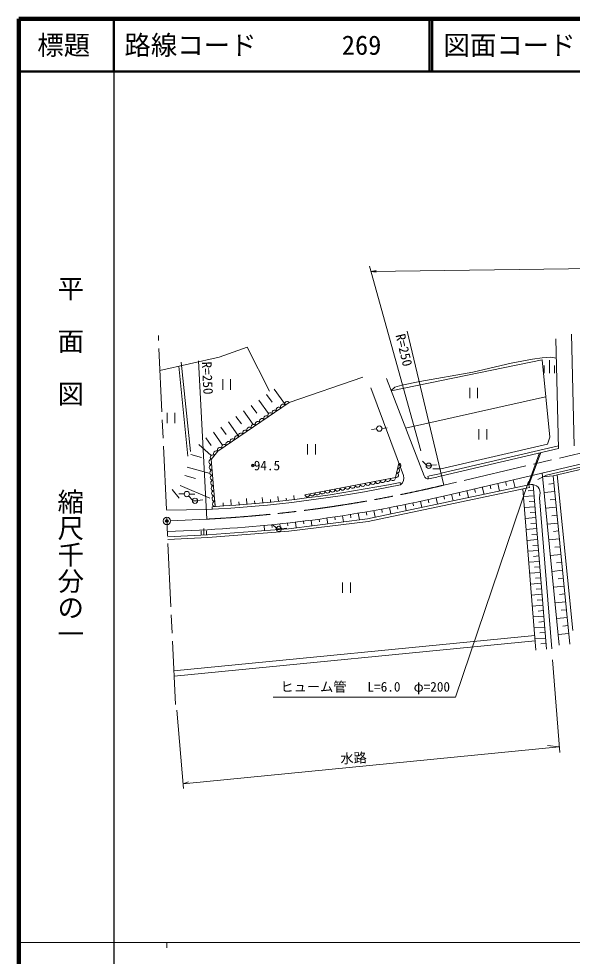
# Model space of a CAD drawing. Units: millimetres, scale not verified. Extents: x 40000 to 680000, y 20000 to 380000.
# Drawn here: x 40000 to 144751, y 202409 to 380000 of the extents above; entities that cross this region are included whole.
import ezdxf
from ezdxf.enums import TextEntityAlignment as Align

# ---------------------------------------------------------------- set-up
doc = ezdxf.new("R2010")
doc.units = ezdxf.units.MM
doc.header["$LTSCALE"] = 1000
doc.header["$PDMODE"] = 32
doc.header["$PDSIZE"] = 500
doc.linetypes.add('CHAIN', pattern=[18.5, 12, -1.5, 3.5, -1.5])
for name, color, linetype, lineweight in [('M-BGD', 7, 'Continuous', 13), ('M-BMK', 2, 'CHAIN', 13), ('M-BMK-SRVR', 3, 'Continuous', 13), ('M-STR-HTXT', 7, 'Continuous', 13), ('M-TTL', 2, 'Continuous', 140), ('M-TTL-BAND', 7, 'Continuous', 13), ('M-TTL-LINE', 7, 'Continuous', 50), ('M-TTL-TXT', 7, 'Continuous', 13)]:
    doc.layers.add(name, color=color, linetype=linetype, lineweight=lineweight)
doc.layers.add('M-OTRS', color=6, linetype='Continuous')
doc.styles.add('@ＭＳ ゴシック', font='')
doc.styles.add('ＭＳ ゴシック', font='')
doc.styles.get('@ＭＳ ゴシック').set_extended_font_data('@MS Gothic')
doc.styles.get('ＭＳ ゴシック').set_extended_font_data('MS Gothic')

# ---------------------------------------------------------------- blocks, each defined once
blk = doc.blocks.new('open_arrow')
at = {"color": 0, "linetype": 'Continuous', "lineweight": -2}
blk.add_lwpolyline([(7.5, 1.25), (0, 0), (7.5, -1.25)], dxfattribs=at)

msp = doc.modelspace()

# ---------------------------------------------------------------- linework, layer by layer
at = {"layer": 'M-BGD'}
for p, q in [((145128, 299072), (144605, 320219)), ((142139, 298591), (141626, 319341)), ((77913, 315896), (83244, 317819)), ((83244, 317819), (87450, 309446)), ((66728, 313341), (77913, 315896)), ((70709, 314950), (72498, 297999)), ((110483, 309531), (139046, 315414)), ((140521, 300715), (139046, 315414)), ((139420, 314338), (139420, 312838)), ((140420, 312838), (140420, 315338)), ((141420, 314338), (141420, 312838)), ((71987, 297147), (70320, 314162)), ((78598, 311730), (78598, 309730)), ((80098, 309730), (80098, 311730)), ((105098, 312124), (91201, 307311)), ((116725, 293399), (109590, 311840)), ((115893, 311291), (112506, 310614)), ((88357, 309844), (90465, 306881)), ((112801, 293501), (106648, 310066)), ((110897, 309937), (110450, 309617)), ((125347, 310109), (125347, 308109)), ((126847, 308109), (126847, 310109)), ((91201, 307311), (77699, 298057)), ((85444, 307773), (87279, 305194)), ((86901, 308809), (87946, 307340)), ((113222, 302453), (139716, 308398)), ((82532, 305702), (84344, 303153)), ((83988, 306737), (85033, 305268)), ((68059, 305380), (68059, 303380)), ((69559, 303380), (69559, 305380)), ((81100, 304683), (82127, 303239)), ((78261, 302665), (79270, 301245)), ((79668, 303665), (81596, 300955)), ((107739, 302310), (106744, 302215)), ((108734, 302408), (109729, 302508)), ((127104, 302272), (127104, 300272)), ((128604, 300272), (128604, 302272)), ((75376, 300613), (76402, 299171)), ((76853, 301664), (78577, 299239)), ((140095, 299437), (140521, 300715)), ((74080, 299358), (76407, 297264)), ((94676, 299435), (94676, 297435)), ((96176, 297435), (96176, 299435)), ((119864, 294752), (140095, 299437)), ((142127, 299101), (119936, 293896)), ((142139, 298591), (120051, 293409)), ((72541, 297434), (74616, 296856)), ((77699, 298057), (76433, 296516)), ((154449, 297576), (120924, 289711)), ((138563, 297752), (136325, 291646)), ((138794, 297806), (136554, 291694)), ((139909, 293514), (155930, 297383)), ((154678, 296602), (141144, 293427)), ((71872, 295032), (76198, 293826)), ((76433, 296516), (77201, 287607)), ((111283, 293076), (111942, 295813)), ((116407, 296180), (117114, 295473)), ((117095, 295334), (118095, 295334)), ((119085, 295496), (118089, 295410)), ((71400, 293466), (73475, 292888)), ((94129, 289823), (111283, 293076)), ((117445, 293317), (117556, 292829)), ((118374, 294752), (119864, 294752)), ((138266, 292693), (139909, 293514)), ((139081, 293970), (142309, 261338)), ((141144, 293427), (139154, 293230)), ((141144, 293427), (144299, 261535)), ((141930, 293611), (144847, 264118)), ((70565, 291571), (76137, 289212)), ((136554, 291694), (106026, 285268)), ((112170, 292180), (112270, 291690)), ((127733, 291308), (128062, 289907)), ((129194, 291651), (129362, 290933)), ((130654, 291993), (130998, 290525)), ((132114, 292336), (132290, 291585)), ((133575, 292678), (133935, 291143)), ((136657, 291205), (136554, 291694)), ((137332, 291753), (139873, 260579)), ((141292, 291934), (140297, 291836)), ((69061, 290824), (70374, 289212)), ((71315, 289975), (70315, 290001)), ((72165, 289534), (72873, 288827)), ((72315, 289950), (73315, 289928)), ((89159, 288602), (89062, 289504)), ((92140, 288941), (92049, 289692)), ((136657, 291205), (106108, 284775)), ((120432, 289594), (120577, 288977)), ((121892, 289938), (122189, 288670)), ((123352, 290280), (123505, 289630)), ((124812, 290623), (125126, 289288)), ((126273, 290965), (126433, 290281)), ((135392, 290938), (137879, 260417)), ((137504, 289640), (135511, 289478)), ((137420, 290677), (136423, 290595)), ((138690, 290209), (138540, 289238)), ((141440, 290442), (139449, 290245)), ((72853, 288688), (73853, 288688)), ((74843, 288850), (73847, 288764)), ((77201, 287607), (77134, 288752)), ((78698, 287699), (78661, 288270)), ((80195, 287801), (80114, 288940)), ((81691, 287912), (81648, 288471)), ((83186, 288032), (83095, 289128)), ((84681, 288161), (84633, 288689)), ((86174, 288299), (86077, 289316)), ((87667, 288446), (87618, 288925)), ((90650, 288767), (90603, 289180)), ((113107, 287983), (113347, 286809)), ((114576, 288288), (114699, 287701)), ((116043, 288601), (116297, 287430)), ((117508, 288924), (117640, 288330)), ((118971, 289254), (119247, 288051)), ((137589, 288604), (136592, 288522)), ((138540, 289238), (140869, 260661)), ((141587, 288949), (140592, 288850)), ((67945, 286924), (75503, 287012)), ((76582, 287571), (76610, 287072)), ((102779, 286095), (102877, 285490)), ((104259, 286339), (104471, 285075)), ((105738, 286591), (105848, 285954)), ((107215, 286852), (107446, 285567)), ((108690, 287121), (108806, 286497)), ((110164, 287400), (110397, 286188)), ((111636, 287687), (111755, 287091)), ((137673, 287567), (135680, 287405)), ((137758, 286531), (136761, 286449)), ((141735, 287456), (139745, 287259)), ((141883, 285963), (140888, 285865)), ((87908, 284148), (87958, 283656)), ((88041, 284214), (88749, 283506)), ((89400, 284303), (89509, 283285)), ((90891, 284467), (90949, 283949)), ((106026, 285268), (91053, 283405)), ((106108, 284775), (91103, 282907)), ((92381, 284639), (92506, 283586)), ((93870, 284821), (93936, 284294)), ((95358, 285011), (95496, 283958)), ((96845, 285210), (96918, 284675)), ((98330, 285418), (98486, 284330)), ((99814, 285635), (99898, 285073)), ((101297, 285861), (101477, 284702)), ((137842, 285494), (135849, 285332)), ((137927, 284458), (136930, 284377)), ((142030, 284471), (140040, 284274)), ((68132, 282868), (75689, 283216)), ((74532, 282968), (74532, 282218)), ((75032, 282218), (75032, 283468)), ((75532, 282968), (75532, 282218)), ((75738, 282218), (91053, 283405)), ((75769, 281718), (91103, 282907)), ((86415, 284002), (86505, 283052)), ((88729, 283368), (89729, 283368)), ((90719, 283530), (89723, 283444)), ((138011, 283421), (136018, 283259)), ((138096, 282385), (137099, 282304)), ((142178, 282978), (141183, 282880)), ((68178, 281869), (75738, 282218)), ((68201, 281370), (75769, 281718)), ((138180, 281348), (136187, 281186)), ((142326, 281485), (140335, 281288)), ((138349, 279275), (136356, 279113)), ((138265, 280312), (137268, 280231)), ((142473, 279993), (141478, 279894)), ((138518, 277203), (136525, 277040)), ((138433, 278239), (137437, 278158)), ((142621, 278500), (140631, 278303)), ((138602, 276166), (137606, 276085)), ((142916, 275514), (140926, 275318)), ((142769, 277007), (141773, 276909)), ((138687, 275130), (136693, 274967)), ((138771, 274093), (137775, 274012)), ((143064, 274022), (142069, 273923)), ((101297, 273223), (101297, 271223)), ((102797, 271223), (102797, 273223)), ((138856, 273057), (136862, 272894)), ((138940, 272020), (137944, 271939)), ((143211, 272529), (141221, 272332)), ((139025, 270984), (137031, 270821)), ((139109, 269947), (138112, 269866)), ((143359, 271036), (142364, 270938)), ((139194, 268911), (137200, 268748)), ((143507, 269544), (141516, 269347)), ((139363, 266838), (137369, 266676)), ((139278, 267874), (138281, 267793)), ((143802, 266558), (141812, 266361)), ((143654, 268051), (142659, 267952)), ((139532, 264765), (137538, 264603)), ((139447, 265802), (138450, 265720)), ((143950, 265065), (142955, 264967)), ((69349, 256457), (137656, 263157)), ((139616, 263729), (138619, 263647)), ((144097, 263573), (142107, 263376)), ((69395, 255457), (137754, 262162)), ((139700, 262692), (137707, 262530)), ((139785, 261656), (138788, 261574))]:
    msp.add_line(p, q, dxfattribs=at)
for points in [[(141716, 315707), (140700, 315863), (139091, 315779), (137229, 315525), (133165, 314763), (125968, 313069), (115893, 311291)], [(112506, 310614), (111151, 310191), (110897, 309937)]]:
    msp.add_lwpolyline(points, dxfattribs=at)
for centre in [(108237, 302358), (117595, 295334), (71815, 289961), (73353, 288688), (89229, 283368)]:
    msp.add_circle(centre, 500, dxfattribs=at)
for centre, radius, start, end in [((90804, 307039), 481, 34.42808, 214.42808), ((88421, 305406), 481, 34.42808, 214.42808), ((89216, 305950), 481, 34.42808, 214.42808), ((90010, 306495), 481, 34.42808, 214.42808), ((85244, 303228), 481, 34.42808, 214.42808), ((86039, 303773), 481, 34.42808, 214.42808), ((86833, 304317), 481, 34.42808, 214.42808), ((87627, 304862), 481, 34.42808, 214.42808), ((82862, 301595), 481, 34.42808, 214.42808), ((83656, 302140), 481, 34.42808, 214.42808), ((84450, 302684), 481, 34.42808, 214.42808), ((80479, 299962), 481, 34.42808, 214.42808), ((81273, 300506), 481, 34.42808, 214.42808), ((82068, 301051), 481, 34.42808, 214.42808), ((78096, 298329), 481, 34.42808, 214.42808), ((78891, 298873), 481, 34.42808, 214.42808), ((79685, 299418), 481, 34.42808, 214.42808), ((76749, 296901), 499, 50.5722, 230.5722), ((77383, 297672), 499, 50.5722, 230.5722), ((76475, 296021), 497, 94.93096, 274.93096), ((76561, 295031), 497, 94.93096, 274.93096), ((111613, 294445), 469, 256.46388, 76.46388), ((111832, 295357), 469, 256.46388, 76.46388), ((76646, 294041), 497, 94.93096, 274.93096), ((76732, 293051), 497, 94.93096, 274.93096), ((110807, 292986), 485, 190.7389, 10.7389), ((111393, 293532), 469, 256.46388, 76.46388), ((111206, 292986), 1676, 309.39059, 17.92528), ((117523, 293672), 843, 198.90212, 272.23563), ((62642, 534878), 247700, 282.78217, 283.37374), ((62642, 534878), 248200, 282.78217, 283.37357), ((62642, 534878), 248200, 272.97018, 281.53396), ((76817, 292061), 497, 94.93096, 274.93096), ((76902, 291071), 497, 94.93096, 274.93096), ((62642, 534878), 247700, 273.22611, 281.53396), ((101276, 291179), 485, 190.7389, 10.7389), ((102229, 291359), 485, 190.7389, 10.7389), ((103182, 291540), 485, 190.7389, 10.7389), ((104135, 291721), 485, 190.7389, 10.7389), ((105089, 291902), 485, 190.7389, 10.7389), ((106042, 292082), 485, 190.7389, 10.7389), ((106995, 292263), 485, 190.7389, 10.7389), ((107948, 292444), 485, 190.7389, 10.7389), ((108901, 292625), 485, 190.7389, 10.7389), ((109854, 292805), 485, 190.7389, 10.7389), ((137073, 290162), 1618, 1.67782, 108.71723), ((62642, 534878), 252000, 272.96767, 283.37228), ((76988, 290082), 497, 94.93096, 274.93096), ((77073, 289092), 497, 94.93096, 274.93096), ((94605, 289913), 485, 190.7389, 10.7389), ((95558, 290094), 485, 190.7389, 10.7389), ((96511, 290275), 485, 190.7389, 10.7389), ((97464, 290456), 485, 190.7389, 10.7389), ((98417, 290636), 485, 190.7389, 10.7389), ((99370, 290817), 485, 190.7389, 10.7389), ((100323, 290998), 485, 190.7389, 10.7389), ((77159, 288102), 497, 94.93096, 274.93096)]:
    msp.add_arc(centre, radius, start, end, dxfattribs=at)
msp.add_point((84322, 295374), dxfattribs=at)
at = {"layer": 'M-BMK'}
for p, q in [((69642, 250102), (66419, 320028)), ((153993, 299523), (120465, 291657)), ((68739, 284898), (75591, 285214))]:
    msp.add_line(p, q, dxfattribs=at)
msp.add_arc((62642, 534878), 250000, 272.96898, 283.37295, dxfattribs=at)
at = {"layer": 'M-BMK-SRVR'}
msp.add_circle((68040, 284866), 700, dxfattribs=at)
at = {"layer": 'M-OTRS'}
msp.add_point((68040, 284866), dxfattribs=at)
at = {"layer": 'M-STR-HTXT'}
for p, q in [((106645, 332148), (394134, 335727)), ((116105, 298134), (106368, 333144)), ((106645, 332148), (107643, 332327)), ((106645, 332148), (107647, 331993)), ((120465, 291657), (113526, 320844)), ((75591, 285214), (74037, 315174)), ((140993, 258575), (142391, 241010)), ((69934, 248994), (71169, 234211)), ((71100, 235096), (142306, 242071)), ((142306, 242071), (140095, 242307)), ((71100, 235096), (72104, 235421))]:
    msp.add_line(p, q, dxfattribs=at)
msp.add_lwpolyline([(136503, 292312), (122688, 251490), (88152, 251490)], dxfattribs=at)
at = {"layer": 'M-TTL'}
for p, q in [((40000, 380000), (40000, 20000)), ((680000, 380000), (40000, 380000))]:
    msp.add_line(p, q, dxfattribs=at)
at = {"layer": 'M-TTL-BAND', "lineweight": 25}
msp.add_line((58000, 370000), (58000, 20000), dxfattribs=at)
at = {"layer": 'M-TTL-BAND'}
for p, q in [((40000, 205000), (579000, 205000)), ((68000, 205000), (68000, 204000))]:
    msp.add_line(p, q, dxfattribs=at)
at = {"layer": 'M-TTL-LINE'}
for p, q in [((58000, 380000), (58000, 370000)), ((117750, 380000), (117750, 370000)), ((118250, 380000), (118250, 370000)), ((40000, 370000), (680000, 370000))]:
    msp.add_line(p, q, dxfattribs=at)

# ---------------------------------------------------------------- block references
at = {"layer": 'M-STR-HTXT', "rotation": 251.3}
msp.add_blockref('open_arrow', (136503, 292312), dxfattribs=at)

# ---------------------------------------------------------------- texts
at = {"layer": 'M-BGD', "style": 'ＭＳ ゴシック'}
msp.add_text('94.5', height=1833, dxfattribs=at).set_placement((84482, 295374), align=Align.MIDDLE_LEFT)
at = {"layer": 'M-STR-HTXT', "style": 'ＭＳ ゴシック'}
for rotation, p in [(283.373, (110769, 319936)), (272.969, (74095, 314973))]:
    msp.add_text('R=250', height=1833, rotation=rotation, dxfattribs=at).set_placement(p, align=Align.BOTTOM_LEFT)
msp.add_text('ヒューム管', height=1833, dxfattribs=at).set_placement((102037, 251990), align=Align.BOTTOM_RIGHT)
msp.add_text('L=6.0  φ=200', height=1833, dxfattribs=at).set_placement((113813, 251990), align=Align.BOTTOM_CENTER)
msp.add_text('水路', height=1833, rotation=2.806, dxfattribs=at).set_placement((103439, 238484), align=Align.BOTTOM_CENTER)
at = {"layer": 'M-TTL-BAND', "style": '@ＭＳ ゴシック'}
for s, p in [('平  面  図', (49777, 306475)), ('縮尺千分の一', (49777, 261030))]:
    msp.add_text(s, height=3666, rotation=270, dxfattribs=at).set_placement(p, align=Align.MIDDLE_RIGHT)
at = {"layer": 'M-TTL-TXT', "style": 'ＭＳ ゴシック'}
msp.add_text('標題', height=3666, dxfattribs=at).set_placement((48500, 375000), align=Align.MIDDLE_CENTER)
for s, p in [('路線コード', (60000, 375000)), ('269', (101142, 375000)), ('図面コード', (120380, 375000))]:
    msp.add_text(s, height=3666, dxfattribs=at).set_placement(p, align=Align.MIDDLE_LEFT)

doc.saveas('drawing.dxf')
